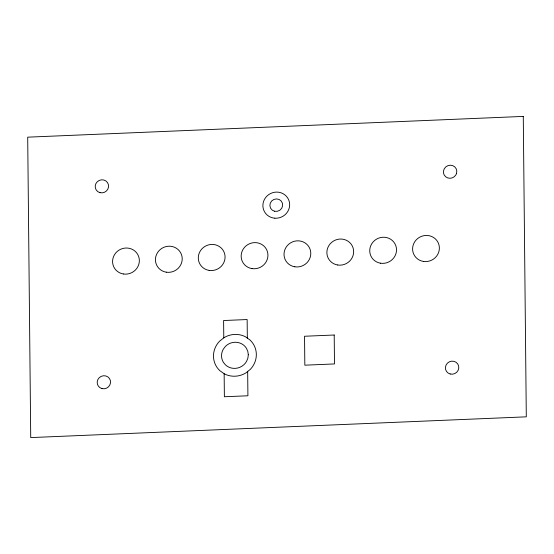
<?xml version="1.0" encoding="UTF-8"?>
<svg xmlns="http://www.w3.org/2000/svg" width="554" height="554" viewBox="0 0 554 554"><rect width="100%" height="100%" fill="white"/><g stroke="black" fill="none" stroke-linecap="round" stroke-linejoin="round"><path stroke-width="0.83" d="M247.333 338.092L247.146 319.54L223.608 320.531L223.781 337.85M247.666 371.485L247.915 395.778L224.377 396.754L224.148 373.701M248.303 354.761L247.88 358.154L246.578 361.36A13.504 12.964 -26.9 0 1 225.533 364.954L223.38 362.337A13.504 12.964 -26.9 0 1 223.248 349.276L225.346 346.479A13.504 12.964 -26.9 0 1 246.447 348.3L247.811 351.395L248.303 354.761M456.558 173.36L455.859 174.946A6.752 6.482 -26.9 0 1 444.26 175.071L443.629 173.499A6.752 6.482 -26.9 0 1 450.284 165.203A6.752 6.482 -26.9 0 1 456.558 173.36M224.017 337.67L219.606 341.174A21.606 20.74 -26.9 0 0 219.903 370.73L224.377 373.867A21.606 20.74 -26.9 0 0 245.81 372.967L250.214 369.463A21.606 20.74 -26.9 0 0 249.916 339.907L245.443 336.77A21.606 20.74 -26.9 0 0 224.017 337.67M523.274 116.409L27.7 137.17L30.726 437.591L526.3 416.83L523.274 116.409M334.201 335.011L304.541 336.25L304.832 365.183L334.491 363.936L334.201 335.011M100.018 192.66A6.752 6.482 -26.9 0 0 108.397 184.572A6.752 6.482 -26.9 0 0 97.262 181.76A6.752 6.482 -26.9 0 0 100.018 192.66M101.991 388.589A6.752 6.482 -26.9 0 0 110.371 380.501A6.752 6.482 -26.9 0 0 99.235 377.69A6.752 6.482 -26.9 0 0 101.991 388.589M450.229 374.005A6.752 6.482 -26.9 0 0 458.615 365.91A6.752 6.482 -26.9 0 0 447.48 363.099A6.752 6.482 -26.9 0 0 450.229 374.005M123.403 273.988A13.504 12.964 -26.9 0 0 138.625 256.412A13.504 12.964 -26.9 0 0 115.855 252.832A13.504 12.964 -26.9 0 0 123.403 273.988M166.269 272.187A13.504 12.964 -26.9 0 0 181.49 254.618A13.504 12.964 -26.9 0 0 158.714 251.031A13.504 12.964 -26.9 0 0 166.269 272.187M209.128 270.394A13.504 12.964 -26.9 0 0 224.349 252.818A13.504 12.964 -26.9 0 0 201.573 249.238A13.504 12.964 -26.9 0 0 209.128 270.394M251.987 268.6A13.504 12.964 -26.9 0 0 267.208 251.024A13.504 12.964 -26.9 0 0 244.432 247.444A13.504 12.964 -26.9 0 0 251.987 268.6M294.846 266.799A13.504 12.964 -26.9 0 0 310.067 249.231A13.504 12.964 -26.9 0 0 287.297 245.644A13.504 12.964 -26.9 0 0 294.846 266.799M337.705 265.006A13.504 12.964 -26.9 0 0 352.926 247.437A13.504 12.964 -26.9 0 0 330.156 243.85A13.504 12.964 -26.9 0 0 337.705 265.006M380.57 263.212A13.504 12.964 -26.9 0 0 395.791 245.637A13.504 12.964 -26.9 0 0 373.015 242.056A13.504 12.964 -26.9 0 0 380.57 263.212M423.429 261.419A13.504 12.964 -26.9 0 0 438.65 243.843A13.504 12.964 -26.9 0 0 415.874 240.263A13.504 12.964 -26.9 0 0 423.429 261.419M274.86 218.2A13.504 12.964 -26.9 0 0 288.516 199.468A13.504 12.964 -26.9 0 0 265.449 197.813A13.504 12.964 -26.9 0 0 274.86 218.2M274.68 211.261A6.454 6.198 -26.9 0 0 282.443 203.283A6.454 6.198 -26.9 0 0 271.702 200.936A6.454 6.198 -26.9 0 0 274.68 211.261"/></g></svg>
